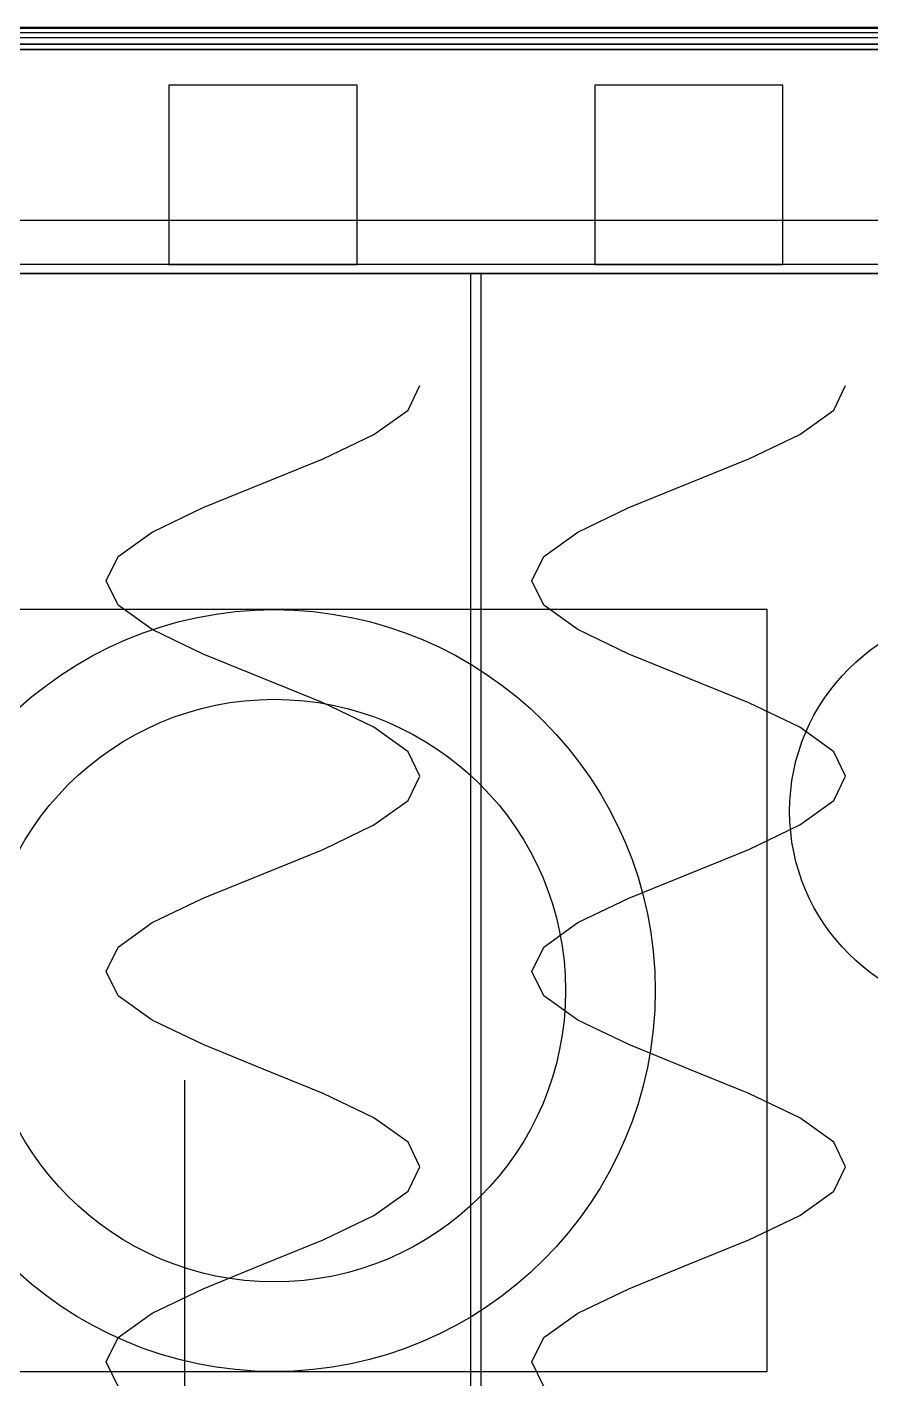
# Model space of a CAD drawing. Header units: metres. Extents: x -4 to 954, y -25 to 874.
# Drawn here: x 184.8 to 373.1, y 553.3 to 855 of the extents above; entities that cross this region are included whole.
import ezdxf

# ---------------------------------------------------------------- set-up
doc = ezdxf.new("R2010")
doc.units = ezdxf.units.M
for name, color, linetype in [('01_CHASIS_PTR_SOLDADO', 4, 'Continuous'), ('02_COMPUERTA_MANTENIMIENTO_TRASERA', 1, 'Continuous'), ('02_FORRO_EXTERIOR_LAMINA', 8, 'Continuous'), ('05_COMPRESOR_HERMETICO_BOWA', 3, 'Continuous'), ('07_CHAROLAS_Y_CANALES', 5, 'Continuous'), ('08_RESORTES_HELICOIDALES', 1, 'Continuous'), ('10_SEPARADOR_ACEITE_BOWA', 2, 'Continuous'), ('13_COLUMNA_CLIMATIZACION_VERTICAL', 6, 'Continuous')]:
    doc.layers.add(name, color=color, linetype=linetype)

msp = doc.modelspace()

# ---------------------------------------------------------------- linework, layer by layer
at = {"layer": '01_CHASIS_PTR_SOLDADO'}
for p, q in [((911.9, 850), (38.1, 850)), ((911.9, 850), (38.1, 850, 38.1)), ((911.9, 850, 434.6), (38.1, 850, 434.6)), ((911.9, 850, 434.6), (38.1, 850, 460)), ((911.9, 850, 1791.9), (38.1, 850, 1791.9)), ((911.9, 850, 1791.9), (38.1, 850, 1830)), ((38.1, 811.9), (911.9, 811.9)), ((38.1, 811.9, 38.1), (911.9, 811.9, 38.1)), ((38.1, 811.9, 434.6), (911.9, 811.9, 434.6)), ((38.1, 811.9, 460), (911.9, 811.9, 460)), ((38.1, 811.9, 1791.9), (911.9, 811.9, 1791.9)), ((38.1, 811.9, 1830), (911.9, 811.9, 1830))]:
    msp.add_line(p, q, dxfattribs=at)
at = {"layer": '02_COMPUERTA_MANTENIMIENTO_TRASERA'}
for p, q in [((865, 853.7, 55), (85, 853.7, 55)), ((865, 853.7, 55), (85, 853.7, 405)), ((830, 854.7, 75), (120, 854.7, 75)), ((830, 854.7, 75), (120, 854.7, 385)), ((135, 855, 85), (815, 855, 85)), ((135, 855, 91), (815, 855, 91)), ((135, 855, 103.5), (815, 855, 103.5)), ((135, 855, 109.5), (815, 855, 109.5)), ((135, 855, 122), (815, 855, 122)), ((135, 855, 128), (815, 855, 128)), ((135, 855, 140.5), (815, 855, 140.5)), ((135, 855, 146.5), (815, 855, 146.5)), ((135, 855, 159), (815, 855, 159)), ((135, 855, 165), (815, 855, 165)), ((135, 855, 177.5), (815, 855, 177.5)), ((135, 855, 183.5), (815, 855, 183.5)), ((135, 855, 196), (815, 855, 196)), ((135, 855, 202), (815, 855, 202)), ((135, 855, 214.5), (815, 855, 214.5)), ((135, 855, 220.5), (815, 855, 220.5)), ((135, 855, 233), (815, 855, 233)), ((135, 855, 239), (815, 855, 239)), ((135, 855, 251.5), (815, 855, 251.5)), ((135, 855, 257.5), (815, 855, 257.5)), ((135, 855, 270), (815, 855, 270)), ((135, 855, 276), (815, 855, 276)), ((135, 855, 288.5), (815, 855, 288.5)), ((135, 855, 294.5), (815, 855, 294.5)), ((135, 855, 307), (815, 855, 307)), ((135, 855, 313), (815, 855, 313)), ((135, 855, 325.5), (815, 855, 325.5)), ((135, 855, 331.5), (815, 855, 331.5)), ((135, 855, 344), (815, 855, 344)), ((135, 855, 350), (815, 855, 350)), ((135, 855, 362.5), (815, 855, 362.5)), ((135, 855, 368.5), (815, 855, 368.5)), ((951.2, 851.2), (-1.2, 851.2)), ((951.2, 851.2), (-1.2, 851.2, 50)), ((951.2, 851.2, 410), (-1.2, 851.2, 410)), ((951.2, 851.2, 410), (-1.2, 851.2, 460)), ((85, 851.2, 55), (865, 851.2, 55)), ((85, 851.2, 405), (865, 851.2, 405)), ((120, 852.7, 75), (830, 852.7, 75)), ((120, 852.7, 385), (830, 852.7, 385)), ((-1.2, 850), (951.2, 850)), ((-1.2, 850, 50), (951.2, 850, 50)), ((-1.2, 850, 410), (951.2, 850, 410)), ((-1.2, 850, 460), (951.2, 850, 460))]:
    msp.add_line(p, q, dxfattribs=at)
at = {"layer": '02_FORRO_EXTERIOR_LAMINA'}
for p, q in [((951.2, 851.2, 460), (-1.2, 851.2, 460)), ((951.2, 851.2, 460), (-1.2, 851.2, 1830)), ((-1.2, 850, 460), (951.2, 850, 460)), ((-1.2, 850, 1830), (951.2, 850, 1830))]:
    msp.add_line(p, q, dxfattribs=at)
at = {"layer": '05_COMPRESOR_HERMETICO_BOWA'}
for p, q in [((350, 725, 38.1), (130, 725, 38.1)), ((350, 725, 38.1), (130, 725, 42.1)), ((240, 725, 54.1), (240, 725, 274.1)), ((350, 555, 38.1), (350, 725, 38.1)), ((350, 555, 42.1), (350, 725, 38.1)), ((350, 725, 38.1), (350, 725, 38.1)), ((240, 705, 274.1), (240, 705, 314.1)), ((305, 640, 274.1), (305, 640, 314.1)), ((325, 640, 54.1), (325, 640, 274.1)), ((240, 575, 274.1), (240, 575, 314.1)), ((130, 555, 38.1), (350, 555, 38.1)), ((130, 555, 42.1), (350, 555, 42.1)), ((240, 555, 54.1), (240, 555, 274.1)), ((350, 555, 38.1), (350, 555, 42.1))]:
    msp.add_line(p, q, dxfattribs=at)
for centre, radius in [((240, 640, 54.1), 85), ((240, 640, 274.1), 85), ((240, 640, 274.1), 65), ((240, 640, 314.1), 65)]:
    msp.add_circle(centre, radius, dxfattribs=at)
at = {"layer": '07_CHAROLAS_Y_CANALES'}
for p, q in [((258.5, 842, 574), (216.5, 842, 574)), ((216.5, 842, 574), (216.5, 802, 574)), ((258.5, 842, 574), (216.5, 842, 616)), ((216.5, 842, 616), (216.5, 802, 616)), ((216.5, 842, 574), (216.5, 842, 616)), ((258.5, 842, 774), (216.5, 842, 774)), ((216.5, 842, 774), (216.5, 802, 774)), ((258.5, 842, 774), (216.5, 842, 816)), ((216.5, 842, 816), (216.5, 802, 816)), ((216.5, 842, 774), (216.5, 842, 816)), ((258.5, 842, 974), (216.5, 842, 974)), ((216.5, 842, 974), (216.5, 802, 974)), ((258.5, 842, 974), (216.5, 842, 1016)), ((216.5, 842, 1016), (216.5, 802, 1016)), ((216.5, 842, 974), (216.5, 842, 1016)), ((258.5, 842, 1174), (216.5, 842, 1174)), ((216.5, 842, 1174), (216.5, 802, 1174)), ((258.5, 842, 1174), (216.5, 842, 1216)), ((216.5, 842, 1216), (216.5, 802, 1216)), ((216.5, 842, 1174), (216.5, 842, 1216)), ((258.5, 842, 1374), (216.5, 842, 1374)), ((216.5, 842, 1374), (216.5, 802, 1374)), ((258.5, 842, 1374), (216.5, 842, 1416)), ((216.5, 842, 1416), (216.5, 802, 1416)), ((216.5, 842, 1374), (216.5, 842, 1416)), ((258.5, 842, 1574), (216.5, 842, 1574)), ((216.5, 842, 1574), (216.5, 802, 1574)), ((258.5, 842, 1574), (216.5, 842, 1616)), ((216.5, 842, 1616), (216.5, 802, 1616)), ((216.5, 842, 1574), (216.5, 842, 1616)), ((258.5, 802, 574), (258.5, 842, 574)), ((258.5, 802, 616), (258.5, 842, 574)), ((258.5, 842, 574), (258.5, 842, 574)), ((258.5, 802, 774), (258.5, 842, 774)), ((258.5, 802, 816), (258.5, 842, 774)), ((258.5, 842, 774), (258.5, 842, 774)), ((258.5, 802, 974), (258.5, 842, 974)), ((258.5, 802, 1016), (258.5, 842, 974)), ((258.5, 842, 974), (258.5, 842, 974)), ((258.5, 802, 1174), (258.5, 842, 1174)), ((258.5, 802, 1216), (258.5, 842, 1174)), ((258.5, 842, 1174), (258.5, 842, 1174)), ((258.5, 802, 1374), (258.5, 842, 1374)), ((258.5, 802, 1416), (258.5, 842, 1374)), ((258.5, 842, 1374), (258.5, 842, 1374)), ((258.5, 802, 1574), (258.5, 842, 1574)), ((258.5, 802, 1616), (258.5, 842, 1574)), ((258.5, 842, 1574), (258.5, 842, 1574)), ((353.5, 842, 574), (311.5, 842, 574)), ((311.5, 842, 574), (311.5, 802, 574)), ((353.5, 842, 574), (311.5, 842, 616)), ((311.5, 842, 616), (311.5, 802, 616)), ((311.5, 842, 574), (311.5, 842, 616)), ((353.5, 842, 774), (311.5, 842, 774)), ((311.5, 842, 774), (311.5, 802, 774)), ((353.5, 842, 774), (311.5, 842, 816)), ((311.5, 842, 816), (311.5, 802, 816)), ((311.5, 842, 774), (311.5, 842, 816)), ((353.5, 842, 974), (311.5, 842, 974)), ((311.5, 842, 974), (311.5, 802, 974)), ((353.5, 842, 974), (311.5, 842, 1016)), ((311.5, 842, 1016), (311.5, 802, 1016)), ((311.5, 842, 974), (311.5, 842, 1016)), ((353.5, 842, 1174), (311.5, 842, 1174)), ((311.5, 842, 1174), (311.5, 802, 1174)), ((353.5, 842, 1174), (311.5, 842, 1216)), ((311.5, 842, 1216), (311.5, 802, 1216)), ((311.5, 842, 1174), (311.5, 842, 1216)), ((353.5, 842, 1374), (311.5, 842, 1374)), ((311.5, 842, 1374), (311.5, 802, 1374)), ((353.5, 842, 1374), (311.5, 842, 1416)), ((311.5, 842, 1416), (311.5, 802, 1416)), ((311.5, 842, 1374), (311.5, 842, 1416)), ((353.5, 842, 1574), (311.5, 842, 1574)), ((311.5, 842, 1574), (311.5, 802, 1574)), ((353.5, 842, 1574), (311.5, 842, 1616)), ((311.5, 842, 1616), (311.5, 802, 1616)), ((311.5, 842, 1574), (311.5, 842, 1616)), ((353.5, 802, 574), (353.5, 842, 574)), ((353.5, 802, 616), (353.5, 842, 574)), ((353.5, 842, 574), (353.5, 842, 574)), ((353.5, 802, 774), (353.5, 842, 774)), ((353.5, 802, 816), (353.5, 842, 774)), ((353.5, 842, 774), (353.5, 842, 774)), ((353.5, 802, 974), (353.5, 842, 974)), ((353.5, 802, 1016), (353.5, 842, 974)), ((353.5, 842, 974), (353.5, 842, 974)), ((353.5, 802, 1174), (353.5, 842, 1174)), ((353.5, 802, 1216), (353.5, 842, 1174)), ((353.5, 842, 1174), (353.5, 842, 1174)), ((353.5, 802, 1374), (353.5, 842, 1374)), ((353.5, 802, 1416), (353.5, 842, 1374)), ((353.5, 842, 1374), (353.5, 842, 1374)), ((353.5, 802, 1574), (353.5, 842, 1574)), ((353.5, 802, 1616), (353.5, 842, 1574)), ((353.5, 842, 1574), (353.5, 842, 1574)), ((855, 802, 550), (95, 802, 550)), ((855, 802, 550), (95, 802, 635)), ((855, 802, 750), (95, 802, 750)), ((855, 802, 750), (95, 802, 835)), ((855, 802, 950), (95, 802, 950)), ((855, 802, 950), (95, 802, 1035)), ((855, 802, 1150), (95, 802, 1150)), ((855, 802, 1150), (95, 802, 1235)), ((855, 802, 1350), (95, 802, 1350)), ((855, 802, 1350), (95, 802, 1435)), ((855, 802, 1550), (95, 802, 1550)), ((855, 802, 1550), (95, 802, 1635)), ((855, 800, 550), (95, 800, 550)), ((855, 800, 550), (95, 800, 552)), ((95, 800, 550), (855, 800, 550)), ((95, 800, 635), (855, 800, 635)), ((855, 800, 750), (95, 800, 750)), ((855, 800, 750), (95, 800, 752)), ((95, 800, 750), (855, 800, 750)), ((95, 800, 835), (855, 800, 835)), ((855, 800, 950), (95, 800, 950)), ((855, 800, 950), (95, 800, 952)), ((95, 800, 950), (855, 800, 950)), ((95, 800, 1035), (855, 800, 1035)), ((855, 800, 1150), (95, 800, 1150)), ((855, 800, 1150), (95, 800, 1152)), ((95, 800, 1150), (855, 800, 1150)), ((95, 800, 1235), (855, 800, 1235)), ((855, 800, 1350), (95, 800, 1350)), ((855, 800, 1350), (95, 800, 1352)), ((95, 800, 1350), (855, 800, 1350)), ((95, 800, 1435), (855, 800, 1435)), ((855, 800, 1550), (95, 800, 1550)), ((855, 800, 1550), (95, 800, 1552)), ((95, 800, 1550), (855, 800, 1550)), ((95, 800, 1635), (855, 800, 1635)), ((216.5, 802, 574), (258.5, 802, 574)), ((216.5, 802, 616), (258.5, 802, 616)), ((216.5, 802, 574), (216.5, 802, 616)), ((216.5, 802, 774), (258.5, 802, 774)), ((216.5, 802, 816), (258.5, 802, 816)), ((216.5, 802, 774), (216.5, 802, 816)), ((216.5, 802, 974), (258.5, 802, 974)), ((216.5, 802, 1016), (258.5, 802, 1016)), ((216.5, 802, 974), (216.5, 802, 1016)), ((216.5, 802, 1174), (258.5, 802, 1174)), ((216.5, 802, 1216), (258.5, 802, 1216)), ((216.5, 802, 1174), (216.5, 802, 1216)), ((216.5, 802, 1374), (258.5, 802, 1374)), ((216.5, 802, 1416), (258.5, 802, 1416)), ((216.5, 802, 1374), (216.5, 802, 1416)), ((216.5, 802, 1574), (258.5, 802, 1574)), ((216.5, 802, 1616), (258.5, 802, 1616)), ((216.5, 802, 1574), (216.5, 802, 1616)), ((258.5, 802, 574), (258.5, 802, 616)), ((258.5, 802, 774), (258.5, 802, 816)), ((258.5, 802, 974), (258.5, 802, 1016)), ((258.5, 802, 1174), (258.5, 802, 1216)), ((258.5, 802, 1374), (258.5, 802, 1416)), ((258.5, 802, 1574), (258.5, 802, 1616)), ((286.2, 800, 552), (283.8, 800, 552)), ((283.8, 800, 552), (283.8, 150, 552)), ((286.2, 800, 552), (283.8, 800, 612)), ((283.8, 800, 612), (283.8, 150, 612)), ((283.8, 800, 552), (283.8, 800, 612)), ((286.2, 800, 752), (283.8, 800, 752)), ((283.8, 800, 752), (283.8, 150, 752)), ((286.2, 800, 752), (283.8, 800, 812)), ((283.8, 800, 812), (283.8, 150, 812)), ((283.8, 800, 752), (283.8, 800, 812)), ((286.2, 800, 952), (283.8, 800, 952)), ((283.8, 800, 952), (283.8, 150, 952)), ((286.2, 800, 952), (283.8, 800, 1012)), ((283.8, 800, 1012), (283.8, 150, 1012)), ((283.8, 800, 952), (283.8, 800, 1012)), ((286.2, 800, 1152), (283.8, 800, 1152)), ((283.8, 800, 1152), (283.8, 150, 1152)), ((286.2, 800, 1152), (283.8, 800, 1212)), ((283.8, 800, 1212), (283.8, 150, 1212)), ((283.8, 800, 1152), (283.8, 800, 1212)), ((286.2, 800, 1352), (283.8, 800, 1352)), ((283.8, 800, 1352), (283.8, 150, 1352)), ((286.2, 800, 1352), (283.8, 800, 1412)), ((283.8, 800, 1412), (283.8, 150, 1412)), ((283.8, 800, 1352), (283.8, 800, 1412)), ((286.2, 800, 1552), (283.8, 800, 1552)), ((283.8, 800, 1552), (283.8, 150, 1552)), ((286.2, 800, 1552), (283.8, 800, 1612)), ((283.8, 800, 1612), (283.8, 150, 1612)), ((283.8, 800, 1552), (283.8, 800, 1612)), ((286.2, 150, 552), (286.2, 800, 552)), ((286.2, 150, 612), (286.2, 800, 552)), ((286.2, 800, 552), (286.2, 800, 552)), ((286.2, 150, 752), (286.2, 800, 752)), ((286.2, 150, 812), (286.2, 800, 752)), ((286.2, 800, 752), (286.2, 800, 752)), ((286.2, 150, 952), (286.2, 800, 952)), ((286.2, 150, 1012), (286.2, 800, 952)), ((286.2, 800, 952), (286.2, 800, 952)), ((286.2, 150, 1152), (286.2, 800, 1152)), ((286.2, 150, 1212), (286.2, 800, 1152)), ((286.2, 800, 1152), (286.2, 800, 1152)), ((286.2, 150, 1352), (286.2, 800, 1352)), ((286.2, 150, 1412), (286.2, 800, 1352)), ((286.2, 800, 1352), (286.2, 800, 1352)), ((286.2, 150, 1552), (286.2, 800, 1552)), ((286.2, 150, 1612), (286.2, 800, 1552)), ((286.2, 800, 1552), (286.2, 800, 1552)), ((311.5, 802, 574), (353.5, 802, 574)), ((311.5, 802, 616), (353.5, 802, 616)), ((311.5, 802, 574), (311.5, 802, 616)), ((311.5, 802, 774), (353.5, 802, 774)), ((311.5, 802, 816), (353.5, 802, 816)), ((311.5, 802, 774), (311.5, 802, 816)), ((311.5, 802, 974), (353.5, 802, 974)), ((311.5, 802, 1016), (353.5, 802, 1016)), ((311.5, 802, 974), (311.5, 802, 1016)), ((311.5, 802, 1174), (353.5, 802, 1174)), ((311.5, 802, 1216), (353.5, 802, 1216)), ((311.5, 802, 1174), (311.5, 802, 1216)), ((311.5, 802, 1374), (353.5, 802, 1374)), ((311.5, 802, 1416), (353.5, 802, 1416)), ((311.5, 802, 1374), (311.5, 802, 1416)), ((311.5, 802, 1574), (353.5, 802, 1574)), ((311.5, 802, 1616), (353.5, 802, 1616)), ((311.5, 802, 1574), (311.5, 802, 1616)), ((353.5, 802, 574), (353.5, 802, 616)), ((353.5, 802, 774), (353.5, 802, 816)), ((353.5, 802, 974), (353.5, 802, 1016)), ((353.5, 802, 1174), (353.5, 802, 1216)), ((353.5, 802, 1374), (353.5, 802, 1416)), ((353.5, 802, 1574), (353.5, 802, 1616))]:
    msp.add_line(p, q, dxfattribs=at)
at = {"layer": '08_RESORTES_HELICOIDALES'}
for p, q in [((269.84, 769.55, 581.61), (272.5, 775, 595)), ((269.84, 769.55, 781.61), (272.5, 775, 795)), ((269.84, 769.55, 981.61), (272.5, 775, 995)), ((269.84, 769.55, 1181.61), (272.5, 775, 1195)), ((269.84, 769.55, 1381.61), (272.5, 775, 1395)), ((269.84, 769.55, 1581.61), (272.5, 775, 1595)), ((364.84, 769.55, 581.61), (367.5, 775, 595)), ((364.84, 769.55, 781.61), (367.5, 775, 795)), ((364.84, 769.55, 981.61), (367.5, 775, 995)), ((364.84, 769.55, 1181.61), (367.5, 775, 1195)), ((364.84, 769.55, 1381.61), (367.5, 775, 1395)), ((364.84, 769.55, 1581.61), (367.5, 775, 1595)), ((262.25, 764.11, 570.25), (269.84, 769.55, 581.61)), ((262.25, 764.11, 770.25), (269.84, 769.55, 781.61)), ((262.25, 764.11, 970.25), (269.84, 769.55, 981.61)), ((262.25, 764.11, 1170.25), (269.84, 769.55, 1181.61)), ((262.25, 764.11, 1370.25), (269.84, 769.55, 1381.61)), ((262.25, 764.11, 1570.25), (269.84, 769.55, 1581.61)), ((357.25, 764.11, 570.25), (364.84, 769.55, 581.61)), ((357.25, 764.11, 770.25), (364.84, 769.55, 781.61)), ((357.25, 764.11, 970.25), (364.84, 769.55, 981.61)), ((357.25, 764.11, 1170.25), (364.84, 769.55, 1181.61)), ((357.25, 764.11, 1370.25), (364.84, 769.55, 1381.61)), ((357.25, 764.11, 1570.25), (364.84, 769.55, 1581.61)), ((250.89, 758.66, 562.66), (262.25, 764.11, 570.25)), ((250.89, 758.66, 762.66), (262.25, 764.11, 770.25)), ((250.89, 758.66, 962.66), (262.25, 764.11, 970.25)), ((250.89, 758.66, 1162.66), (262.25, 764.11, 1170.25)), ((250.89, 758.66, 1362.66), (262.25, 764.11, 1370.25)), ((250.89, 758.66, 1562.66), (262.25, 764.11, 1570.25)), ((345.89, 758.66, 562.66), (357.25, 764.11, 570.25)), ((345.89, 758.66, 762.66), (357.25, 764.11, 770.25)), ((345.89, 758.66, 962.66), (357.25, 764.11, 970.25)), ((345.89, 758.66, 1162.66), (357.25, 764.11, 1170.25)), ((345.89, 758.66, 1362.66), (357.25, 764.11, 1370.25)), ((345.89, 758.66, 1562.66), (357.25, 764.11, 1570.25)), ((237.5, 753.21, 560), (250.89, 758.66, 562.66)), ((237.5, 753.21, 760), (250.89, 758.66, 762.66)), ((237.5, 753.21, 960), (250.89, 758.66, 962.66)), ((237.5, 753.21, 1160), (250.89, 758.66, 1162.66)), ((237.5, 753.21, 1360), (250.89, 758.66, 1362.66)), ((237.5, 753.21, 1560), (250.89, 758.66, 1562.66)), ((332.5, 753.21, 560), (345.89, 758.66, 562.66)), ((332.5, 753.21, 760), (345.89, 758.66, 762.66)), ((332.5, 753.21, 960), (345.89, 758.66, 962.66)), ((332.5, 753.21, 1160), (345.89, 758.66, 1162.66)), ((332.5, 753.21, 1360), (345.89, 758.66, 1362.66)), ((332.5, 753.21, 1560), (345.89, 758.66, 1562.66)), ((224.11, 747.77, 562.66), (237.5, 753.21, 560)), ((224.11, 747.77, 762.66), (237.5, 753.21, 760)), ((224.11, 747.77, 962.66), (237.5, 753.21, 960)), ((224.11, 747.77, 1162.66), (237.5, 753.21, 1160)), ((224.11, 747.77, 1362.66), (237.5, 753.21, 1360)), ((224.11, 747.77, 1562.66), (237.5, 753.21, 1560)), ((319.11, 747.77, 562.66), (332.5, 753.21, 560)), ((319.11, 747.77, 762.66), (332.5, 753.21, 760)), ((319.11, 747.77, 962.66), (332.5, 753.21, 960)), ((319.11, 747.77, 1162.66), (332.5, 753.21, 1160)), ((319.11, 747.77, 1362.66), (332.5, 753.21, 1360)), ((319.11, 747.77, 1562.66), (332.5, 753.21, 1560)), ((212.75, 742.32, 570.25), (224.11, 747.77, 562.66)), ((212.75, 742.32, 770.25), (224.11, 747.77, 762.66)), ((212.75, 742.32, 970.25), (224.11, 747.77, 962.66)), ((212.75, 742.32, 1170.25), (224.11, 747.77, 1162.66)), ((212.75, 742.32, 1370.25), (224.11, 747.77, 1362.66)), ((212.75, 742.32, 1570.25), (224.11, 747.77, 1562.66)), ((307.75, 742.32, 570.25), (319.11, 747.77, 562.66)), ((307.75, 742.32, 770.25), (319.11, 747.77, 762.66)), ((307.75, 742.32, 970.25), (319.11, 747.77, 962.66)), ((307.75, 742.32, 1170.25), (319.11, 747.77, 1162.66)), ((307.75, 742.32, 1370.25), (319.11, 747.77, 1362.66)), ((307.75, 742.32, 1570.25), (319.11, 747.77, 1562.66)), ((205.16, 736.88, 581.61), (212.75, 742.32, 570.25)), ((205.16, 736.88, 781.61), (212.75, 742.32, 770.25)), ((205.16, 736.88, 981.61), (212.75, 742.32, 970.25)), ((205.16, 736.88, 1181.61), (212.75, 742.32, 1170.25)), ((205.16, 736.88, 1381.61), (212.75, 742.32, 1370.25)), ((205.16, 736.88, 1581.61), (212.75, 742.32, 1570.25)), ((300.16, 736.88, 581.61), (307.75, 742.32, 570.25)), ((300.16, 736.88, 781.61), (307.75, 742.32, 770.25)), ((300.16, 736.88, 981.61), (307.75, 742.32, 970.25)), ((300.16, 736.88, 1181.61), (307.75, 742.32, 1170.25)), ((300.16, 736.88, 1381.61), (307.75, 742.32, 1370.25)), ((300.16, 736.88, 1581.61), (307.75, 742.32, 1570.25)), ((202.5, 731.43, 595), (205.16, 736.88, 581.61)), ((202.5, 731.43, 795), (205.16, 736.88, 781.61)), ((202.5, 731.43, 995), (205.16, 736.88, 981.61)), ((202.5, 731.43, 1195), (205.16, 736.88, 1181.61)), ((202.5, 731.43, 1395), (205.16, 736.88, 1381.61)), ((202.5, 731.43, 1595), (205.16, 736.88, 1581.61)), ((297.5, 731.43, 595), (300.16, 736.88, 581.61)), ((297.5, 731.43, 795), (300.16, 736.88, 781.61)), ((297.5, 731.43, 995), (300.16, 736.88, 981.61)), ((297.5, 731.43, 1195), (300.16, 736.88, 1181.61)), ((297.5, 731.43, 1395), (300.16, 736.88, 1381.61)), ((297.5, 731.43, 1595), (300.16, 736.88, 1581.61)), ((205.16, 725.98, 608.39), (202.5, 731.43, 595)), ((205.16, 725.98, 808.39), (202.5, 731.43, 795)), ((205.16, 725.98, 1008.39), (202.5, 731.43, 995)), ((205.16, 725.98, 1208.39), (202.5, 731.43, 1195)), ((205.16, 725.98, 1408.39), (202.5, 731.43, 1395)), ((205.16, 725.98, 1608.39), (202.5, 731.43, 1595)), ((300.16, 725.98, 608.39), (297.5, 731.43, 595)), ((300.16, 725.98, 808.39), (297.5, 731.43, 795)), ((300.16, 725.98, 1008.39), (297.5, 731.43, 995)), ((300.16, 725.98, 1208.39), (297.5, 731.43, 1195)), ((300.16, 725.98, 1408.39), (297.5, 731.43, 1395)), ((300.16, 725.98, 1608.39), (297.5, 731.43, 1595)), ((212.75, 720.54, 619.75), (205.16, 725.98, 608.39)), ((212.75, 720.54, 819.75), (205.16, 725.98, 808.39)), ((212.75, 720.54, 1019.75), (205.16, 725.98, 1008.39)), ((212.75, 720.54, 1219.75), (205.16, 725.98, 1208.39)), ((212.75, 720.54, 1419.75), (205.16, 725.98, 1408.39)), ((212.75, 720.54, 1619.75), (205.16, 725.98, 1608.39)), ((307.75, 720.54, 619.75), (300.16, 725.98, 608.39)), ((307.75, 720.54, 819.75), (300.16, 725.98, 808.39)), ((307.75, 720.54, 1019.75), (300.16, 725.98, 1008.39)), ((307.75, 720.54, 1219.75), (300.16, 725.98, 1208.39)), ((307.75, 720.54, 1419.75), (300.16, 725.98, 1408.39)), ((307.75, 720.54, 1619.75), (300.16, 725.98, 1608.39)), ((224.11, 715.09, 627.34), (212.75, 720.54, 619.75)), ((224.11, 715.09, 827.34), (212.75, 720.54, 819.75)), ((224.11, 715.09, 1027.34), (212.75, 720.54, 1019.75)), ((224.11, 715.09, 1227.34), (212.75, 720.54, 1219.75)), ((224.11, 715.09, 1427.34), (212.75, 720.54, 1419.75)), ((224.11, 715.09, 1627.34), (212.75, 720.54, 1619.75)), ((319.11, 715.09, 627.34), (307.75, 720.54, 619.75)), ((319.11, 715.09, 827.34), (307.75, 720.54, 819.75)), ((319.11, 715.09, 1027.34), (307.75, 720.54, 1019.75)), ((319.11, 715.09, 1227.34), (307.75, 720.54, 1219.75)), ((319.11, 715.09, 1427.34), (307.75, 720.54, 1419.75)), ((319.11, 715.09, 1627.34), (307.75, 720.54, 1619.75)), ((237.5, 709.64, 630), (224.11, 715.09, 627.34)), ((237.5, 709.64, 830), (224.11, 715.09, 827.34)), ((237.5, 709.64, 1030), (224.11, 715.09, 1027.34)), ((237.5, 709.64, 1230), (224.11, 715.09, 1227.34)), ((237.5, 709.64, 1430), (224.11, 715.09, 1427.34)), ((237.5, 709.64, 1630), (224.11, 715.09, 1627.34)), ((332.5, 709.64, 630), (319.11, 715.09, 627.34)), ((332.5, 709.64, 830), (319.11, 715.09, 827.34)), ((332.5, 709.64, 1030), (319.11, 715.09, 1027.34)), ((332.5, 709.64, 1230), (319.11, 715.09, 1227.34)), ((332.5, 709.64, 1430), (319.11, 715.09, 1427.34)), ((332.5, 709.64, 1630), (319.11, 715.09, 1627.34)), ((250.89, 704.2, 627.34), (237.5, 709.64, 630)), ((250.89, 704.2, 827.34), (237.5, 709.64, 830)), ((250.89, 704.2, 1027.34), (237.5, 709.64, 1030)), ((250.89, 704.2, 1227.34), (237.5, 709.64, 1230)), ((250.89, 704.2, 1427.34), (237.5, 709.64, 1430)), ((250.89, 704.2, 1627.34), (237.5, 709.64, 1630)), ((345.89, 704.2, 627.34), (332.5, 709.64, 630)), ((345.89, 704.2, 827.34), (332.5, 709.64, 830)), ((345.89, 704.2, 1027.34), (332.5, 709.64, 1030)), ((345.89, 704.2, 1227.34), (332.5, 709.64, 1230)), ((345.89, 704.2, 1427.34), (332.5, 709.64, 1430)), ((345.89, 704.2, 1627.34), (332.5, 709.64, 1630)), ((262.25, 698.75, 619.75), (250.89, 704.2, 627.34)), ((262.25, 698.75, 819.75), (250.89, 704.2, 827.34)), ((262.25, 698.75, 1019.75), (250.89, 704.2, 1027.34)), ((262.25, 698.75, 1219.75), (250.89, 704.2, 1227.34)), ((262.25, 698.75, 1419.75), (250.89, 704.2, 1427.34)), ((262.25, 698.75, 1619.75), (250.89, 704.2, 1627.34)), ((357.25, 698.75, 619.75), (345.89, 704.2, 627.34)), ((357.25, 698.75, 819.75), (345.89, 704.2, 827.34)), ((357.25, 698.75, 1019.75), (345.89, 704.2, 1027.34)), ((357.25, 698.75, 1219.75), (345.89, 704.2, 1227.34)), ((357.25, 698.75, 1419.75), (345.89, 704.2, 1427.34)), ((357.25, 698.75, 1619.75), (345.89, 704.2, 1627.34)), ((269.84, 693.3, 608.39), (262.25, 698.75, 619.75)), ((269.84, 693.3, 808.39), (262.25, 698.75, 819.75)), ((269.84, 693.3, 1008.39), (262.25, 698.75, 1019.75)), ((269.84, 693.3, 1208.39), (262.25, 698.75, 1219.75)), ((269.84, 693.3, 1408.39), (262.25, 698.75, 1419.75)), ((269.84, 693.3, 1608.39), (262.25, 698.75, 1619.75)), ((364.84, 693.3, 608.39), (357.25, 698.75, 619.75)), ((364.84, 693.3, 808.39), (357.25, 698.75, 819.75)), ((364.84, 693.3, 1008.39), (357.25, 698.75, 1019.75)), ((364.84, 693.3, 1208.39), (357.25, 698.75, 1219.75)), ((364.84, 693.3, 1408.39), (357.25, 698.75, 1419.75)), ((364.84, 693.3, 1608.39), (357.25, 698.75, 1619.75)), ((272.5, 687.86, 595), (269.84, 693.3, 608.39)), ((272.5, 687.86, 795), (269.84, 693.3, 808.39)), ((272.5, 687.86, 995), (269.84, 693.3, 1008.39)), ((272.5, 687.86, 1195), (269.84, 693.3, 1208.39)), ((272.5, 687.86, 1395), (269.84, 693.3, 1408.39)), ((272.5, 687.86, 1595), (269.84, 693.3, 1608.39)), ((367.5, 687.86, 595), (364.84, 693.3, 608.39)), ((367.5, 687.86, 795), (364.84, 693.3, 808.39)), ((367.5, 687.86, 995), (364.84, 693.3, 1008.39)), ((367.5, 687.86, 1195), (364.84, 693.3, 1208.39)), ((367.5, 687.86, 1395), (364.84, 693.3, 1408.39)), ((367.5, 687.86, 1595), (364.84, 693.3, 1608.39)), ((269.84, 682.41, 581.61), (272.5, 687.86, 595)), ((269.84, 682.41, 781.61), (272.5, 687.86, 795)), ((269.84, 682.41, 981.61), (272.5, 687.86, 995)), ((269.84, 682.41, 1181.61), (272.5, 687.86, 1195)), ((269.84, 682.41, 1381.61), (272.5, 687.86, 1395)), ((269.84, 682.41, 1581.61), (272.5, 687.86, 1595)), ((364.84, 682.41, 581.61), (367.5, 687.86, 595)), ((364.84, 682.41, 781.61), (367.5, 687.86, 795)), ((364.84, 682.41, 981.61), (367.5, 687.86, 995)), ((364.84, 682.41, 1181.61), (367.5, 687.86, 1195)), ((364.84, 682.41, 1381.61), (367.5, 687.86, 1395)), ((364.84, 682.41, 1581.61), (367.5, 687.86, 1595)), ((262.25, 676.96, 570.25), (269.84, 682.41, 581.61)), ((262.25, 676.96, 770.25), (269.84, 682.41, 781.61)), ((262.25, 676.96, 970.25), (269.84, 682.41, 981.61)), ((262.25, 676.96, 1170.25), (269.84, 682.41, 1181.61)), ((262.25, 676.96, 1370.25), (269.84, 682.41, 1381.61)), ((262.25, 676.96, 1570.25), (269.84, 682.41, 1581.61)), ((357.25, 676.96, 570.25), (364.84, 682.41, 581.61)), ((357.25, 676.96, 770.25), (364.84, 682.41, 781.61)), ((357.25, 676.96, 970.25), (364.84, 682.41, 981.61)), ((357.25, 676.96, 1170.25), (364.84, 682.41, 1181.61)), ((357.25, 676.96, 1370.25), (364.84, 682.41, 1381.61)), ((357.25, 676.96, 1570.25), (364.84, 682.41, 1581.61)), ((250.89, 671.52, 562.66), (262.25, 676.96, 570.25)), ((250.89, 671.52, 762.66), (262.25, 676.96, 770.25)), ((250.89, 671.52, 962.66), (262.25, 676.96, 970.25)), ((250.89, 671.52, 1162.66), (262.25, 676.96, 1170.25)), ((250.89, 671.52, 1362.66), (262.25, 676.96, 1370.25)), ((250.89, 671.52, 1562.66), (262.25, 676.96, 1570.25)), ((345.89, 671.52, 562.66), (357.25, 676.96, 570.25)), ((345.89, 671.52, 762.66), (357.25, 676.96, 770.25)), ((345.89, 671.52, 962.66), (357.25, 676.96, 970.25)), ((345.89, 671.52, 1162.66), (357.25, 676.96, 1170.25)), ((345.89, 671.52, 1362.66), (357.25, 676.96, 1370.25)), ((345.89, 671.52, 1562.66), (357.25, 676.96, 1570.25)), ((237.5, 666.07, 560), (250.89, 671.52, 562.66)), ((237.5, 666.07, 760), (250.89, 671.52, 762.66)), ((237.5, 666.07, 960), (250.89, 671.52, 962.66)), ((237.5, 666.07, 1160), (250.89, 671.52, 1162.66)), ((237.5, 666.07, 1360), (250.89, 671.52, 1362.66)), ((237.5, 666.07, 1560), (250.89, 671.52, 1562.66)), ((332.5, 666.07, 560), (345.89, 671.52, 562.66)), ((332.5, 666.07, 760), (345.89, 671.52, 762.66)), ((332.5, 666.07, 960), (345.89, 671.52, 962.66)), ((332.5, 666.07, 1160), (345.89, 671.52, 1162.66)), ((332.5, 666.07, 1360), (345.89, 671.52, 1362.66)), ((332.5, 666.07, 1560), (345.89, 671.52, 1562.66)), ((224.11, 660.62, 562.66), (237.5, 666.07, 560)), ((224.11, 660.62, 762.66), (237.5, 666.07, 760)), ((224.11, 660.62, 962.66), (237.5, 666.07, 960)), ((224.11, 660.62, 1162.66), (237.5, 666.07, 1160)), ((224.11, 660.62, 1362.66), (237.5, 666.07, 1360)), ((224.11, 660.62, 1562.66), (237.5, 666.07, 1560)), ((319.11, 660.62, 562.66), (332.5, 666.07, 560)), ((319.11, 660.62, 762.66), (332.5, 666.07, 760)), ((319.11, 660.62, 962.66), (332.5, 666.07, 960)), ((319.11, 660.62, 1162.66), (332.5, 666.07, 1160)), ((319.11, 660.62, 1362.66), (332.5, 666.07, 1360)), ((319.11, 660.62, 1562.66), (332.5, 666.07, 1560)), ((212.75, 655.18, 570.25), (224.11, 660.62, 562.66)), ((212.75, 655.18, 770.25), (224.11, 660.62, 762.66)), ((212.75, 655.18, 970.25), (224.11, 660.62, 962.66)), ((212.75, 655.18, 1170.25), (224.11, 660.62, 1162.66)), ((212.75, 655.18, 1370.25), (224.11, 660.62, 1362.66)), ((212.75, 655.18, 1570.25), (224.11, 660.62, 1562.66)), ((307.75, 655.18, 570.25), (319.11, 660.62, 562.66)), ((307.75, 655.18, 770.25), (319.11, 660.62, 762.66)), ((307.75, 655.18, 970.25), (319.11, 660.62, 962.66)), ((307.75, 655.18, 1170.25), (319.11, 660.62, 1162.66)), ((307.75, 655.18, 1370.25), (319.11, 660.62, 1362.66)), ((307.75, 655.18, 1570.25), (319.11, 660.62, 1562.66)), ((205.16, 649.73, 581.61), (212.75, 655.18, 570.25)), ((205.16, 649.73, 781.61), (212.75, 655.18, 770.25)), ((205.16, 649.73, 981.61), (212.75, 655.18, 970.25)), ((205.16, 649.73, 1181.61), (212.75, 655.18, 1170.25)), ((205.16, 649.73, 1381.61), (212.75, 655.18, 1370.25)), ((205.16, 649.73, 1581.61), (212.75, 655.18, 1570.25)), ((300.16, 649.73, 581.61), (307.75, 655.18, 570.25)), ((300.16, 649.73, 781.61), (307.75, 655.18, 770.25)), ((300.16, 649.73, 981.61), (307.75, 655.18, 970.25)), ((300.16, 649.73, 1181.61), (307.75, 655.18, 1170.25)), ((300.16, 649.73, 1381.61), (307.75, 655.18, 1370.25)), ((300.16, 649.73, 1581.61), (307.75, 655.18, 1570.25)), ((202.5, 644.29, 595), (205.16, 649.73, 581.61)), ((202.5, 644.29, 795), (205.16, 649.73, 781.61)), ((202.5, 644.29, 995), (205.16, 649.73, 981.61)), ((202.5, 644.29, 1195), (205.16, 649.73, 1181.61)), ((202.5, 644.29, 1395), (205.16, 649.73, 1381.61)), ((202.5, 644.29, 1595), (205.16, 649.73, 1581.61)), ((297.5, 644.29, 595), (300.16, 649.73, 581.61)), ((297.5, 644.29, 795), (300.16, 649.73, 781.61)), ((297.5, 644.29, 995), (300.16, 649.73, 981.61)), ((297.5, 644.29, 1195), (300.16, 649.73, 1181.61)), ((297.5, 644.29, 1395), (300.16, 649.73, 1381.61)), ((297.5, 644.29, 1595), (300.16, 649.73, 1581.61)), ((205.16, 638.84, 608.39), (202.5, 644.29, 595)), ((205.16, 638.84, 808.39), (202.5, 644.29, 795)), ((205.16, 638.84, 1008.39), (202.5, 644.29, 995)), ((205.16, 638.84, 1208.39), (202.5, 644.29, 1195)), ((205.16, 638.84, 1408.39), (202.5, 644.29, 1395)), ((205.16, 638.84, 1608.39), (202.5, 644.29, 1595)), ((300.16, 638.84, 608.39), (297.5, 644.29, 595)), ((300.16, 638.84, 808.39), (297.5, 644.29, 795)), ((300.16, 638.84, 1008.39), (297.5, 644.29, 995)), ((300.16, 638.84, 1208.39), (297.5, 644.29, 1195)), ((300.16, 638.84, 1408.39), (297.5, 644.29, 1395)), ((300.16, 638.84, 1608.39), (297.5, 644.29, 1595)), ((212.75, 633.39, 619.75), (205.16, 638.84, 608.39)), ((212.75, 633.39, 819.75), (205.16, 638.84, 808.39)), ((212.75, 633.39, 1019.75), (205.16, 638.84, 1008.39)), ((212.75, 633.39, 1219.75), (205.16, 638.84, 1208.39)), ((212.75, 633.39, 1419.75), (205.16, 638.84, 1408.39)), ((212.75, 633.39, 1619.75), (205.16, 638.84, 1608.39)), ((307.75, 633.39, 619.75), (300.16, 638.84, 608.39)), ((307.75, 633.39, 819.75), (300.16, 638.84, 808.39)), ((307.75, 633.39, 1019.75), (300.16, 638.84, 1008.39)), ((307.75, 633.39, 1219.75), (300.16, 638.84, 1208.39)), ((307.75, 633.39, 1419.75), (300.16, 638.84, 1408.39)), ((307.75, 633.39, 1619.75), (300.16, 638.84, 1608.39)), ((224.11, 627.95, 627.34), (212.75, 633.39, 619.75)), ((224.11, 627.95, 827.34), (212.75, 633.39, 819.75)), ((224.11, 627.95, 1027.34), (212.75, 633.39, 1019.75)), ((224.11, 627.95, 1227.34), (212.75, 633.39, 1219.75)), ((224.11, 627.95, 1427.34), (212.75, 633.39, 1419.75)), ((224.11, 627.95, 1627.34), (212.75, 633.39, 1619.75)), ((319.11, 627.95, 627.34), (307.75, 633.39, 619.75)), ((319.11, 627.95, 827.34), (307.75, 633.39, 819.75)), ((319.11, 627.95, 1027.34), (307.75, 633.39, 1019.75)), ((319.11, 627.95, 1227.34), (307.75, 633.39, 1219.75)), ((319.11, 627.95, 1427.34), (307.75, 633.39, 1419.75)), ((319.11, 627.95, 1627.34), (307.75, 633.39, 1619.75)), ((237.5, 622.5, 630), (224.11, 627.95, 627.34)), ((237.5, 622.5, 830), (224.11, 627.95, 827.34)), ((237.5, 622.5, 1030), (224.11, 627.95, 1027.34)), ((237.5, 622.5, 1230), (224.11, 627.95, 1227.34)), ((237.5, 622.5, 1430), (224.11, 627.95, 1427.34)), ((237.5, 622.5, 1630), (224.11, 627.95, 1627.34)), ((332.5, 622.5, 630), (319.11, 627.95, 627.34)), ((332.5, 622.5, 830), (319.11, 627.95, 827.34)), ((332.5, 622.5, 1030), (319.11, 627.95, 1027.34)), ((332.5, 622.5, 1230), (319.11, 627.95, 1227.34)), ((332.5, 622.5, 1430), (319.11, 627.95, 1427.34)), ((332.5, 622.5, 1630), (319.11, 627.95, 1627.34)), ((250.89, 617.05, 627.34), (237.5, 622.5, 630)), ((250.89, 617.05, 827.34), (237.5, 622.5, 830)), ((250.89, 617.05, 1027.34), (237.5, 622.5, 1030)), ((250.89, 617.05, 1227.34), (237.5, 622.5, 1230)), ((250.89, 617.05, 1427.34), (237.5, 622.5, 1430)), ((250.89, 617.05, 1627.34), (237.5, 622.5, 1630)), ((345.89, 617.05, 627.34), (332.5, 622.5, 630)), ((345.89, 617.05, 827.34), (332.5, 622.5, 830)), ((345.89, 617.05, 1027.34), (332.5, 622.5, 1030)), ((345.89, 617.05, 1227.34), (332.5, 622.5, 1230)), ((345.89, 617.05, 1427.34), (332.5, 622.5, 1430)), ((345.89, 617.05, 1627.34), (332.5, 622.5, 1630)), ((262.25, 611.61, 619.75), (250.89, 617.05, 627.34)), ((262.25, 611.61, 819.75), (250.89, 617.05, 827.34)), ((262.25, 611.61, 1019.75), (250.89, 617.05, 1027.34)), ((262.25, 611.61, 1219.75), (250.89, 617.05, 1227.34)), ((262.25, 611.61, 1419.75), (250.89, 617.05, 1427.34)), ((262.25, 611.61, 1619.75), (250.89, 617.05, 1627.34)), ((357.25, 611.61, 619.75), (345.89, 617.05, 627.34)), ((357.25, 611.61, 819.75), (345.89, 617.05, 827.34)), ((357.25, 611.61, 1019.75), (345.89, 617.05, 1027.34)), ((357.25, 611.61, 1219.75), (345.89, 617.05, 1227.34)), ((357.25, 611.61, 1419.75), (345.89, 617.05, 1427.34)), ((357.25, 611.61, 1619.75), (345.89, 617.05, 1627.34)), ((269.84, 606.16, 608.39), (262.25, 611.61, 619.75)), ((269.84, 606.16, 808.39), (262.25, 611.61, 819.75)), ((269.84, 606.16, 1008.39), (262.25, 611.61, 1019.75)), ((269.84, 606.16, 1208.39), (262.25, 611.61, 1219.75)), ((269.84, 606.16, 1408.39), (262.25, 611.61, 1419.75)), ((269.84, 606.16, 1608.39), (262.25, 611.61, 1619.75)), ((364.84, 606.16, 608.39), (357.25, 611.61, 619.75)), ((364.84, 606.16, 808.39), (357.25, 611.61, 819.75)), ((364.84, 606.16, 1008.39), (357.25, 611.61, 1019.75)), ((364.84, 606.16, 1208.39), (357.25, 611.61, 1219.75)), ((364.84, 606.16, 1408.39), (357.25, 611.61, 1419.75)), ((364.84, 606.16, 1608.39), (357.25, 611.61, 1619.75)), ((272.5, 600.71, 595), (269.84, 606.16, 608.39)), ((272.5, 600.71, 795), (269.84, 606.16, 808.39)), ((272.5, 600.71, 995), (269.84, 606.16, 1008.39)), ((272.5, 600.71, 1195), (269.84, 606.16, 1208.39)), ((272.5, 600.71, 1395), (269.84, 606.16, 1408.39)), ((272.5, 600.71, 1595), (269.84, 606.16, 1608.39)), ((367.5, 600.71, 595), (364.84, 606.16, 608.39)), ((367.5, 600.71, 795), (364.84, 606.16, 808.39)), ((367.5, 600.71, 995), (364.84, 606.16, 1008.39)), ((367.5, 600.71, 1195), (364.84, 606.16, 1208.39)), ((367.5, 600.71, 1395), (364.84, 606.16, 1408.39)), ((367.5, 600.71, 1595), (364.84, 606.16, 1608.39)), ((269.84, 595.27, 581.61), (272.5, 600.71, 595)), ((269.84, 595.27, 781.61), (272.5, 600.71, 795)), ((269.84, 595.27, 981.61), (272.5, 600.71, 995)), ((269.84, 595.27, 1181.61), (272.5, 600.71, 1195)), ((269.84, 595.27, 1381.61), (272.5, 600.71, 1395)), ((269.84, 595.27, 1581.61), (272.5, 600.71, 1595)), ((364.84, 595.27, 581.61), (367.5, 600.71, 595)), ((364.84, 595.27, 781.61), (367.5, 600.71, 795)), ((364.84, 595.27, 981.61), (367.5, 600.71, 995)), ((364.84, 595.27, 1181.61), (367.5, 600.71, 1195)), ((364.84, 595.27, 1381.61), (367.5, 600.71, 1395)), ((364.84, 595.27, 1581.61), (367.5, 600.71, 1595)), ((262.25, 589.82, 570.25), (269.84, 595.27, 581.61)), ((262.25, 589.82, 770.25), (269.84, 595.27, 781.61)), ((262.25, 589.82, 970.25), (269.84, 595.27, 981.61)), ((262.25, 589.82, 1170.25), (269.84, 595.27, 1181.61)), ((262.25, 589.82, 1370.25), (269.84, 595.27, 1381.61)), ((262.25, 589.82, 1570.25), (269.84, 595.27, 1581.61)), ((357.25, 589.82, 570.25), (364.84, 595.27, 581.61)), ((357.25, 589.82, 770.25), (364.84, 595.27, 781.61)), ((357.25, 589.82, 970.25), (364.84, 595.27, 981.61)), ((357.25, 589.82, 1170.25), (364.84, 595.27, 1181.61)), ((357.25, 589.82, 1370.25), (364.84, 595.27, 1381.61)), ((357.25, 589.82, 1570.25), (364.84, 595.27, 1581.61)), ((250.89, 584.38, 562.66), (262.25, 589.82, 570.25)), ((250.89, 584.38, 762.66), (262.25, 589.82, 770.25)), ((250.89, 584.38, 962.66), (262.25, 589.82, 970.25)), ((250.89, 584.38, 1162.66), (262.25, 589.82, 1170.25)), ((250.89, 584.38, 1362.66), (262.25, 589.82, 1370.25)), ((250.89, 584.38, 1562.66), (262.25, 589.82, 1570.25)), ((345.89, 584.38, 562.66), (357.25, 589.82, 570.25)), ((345.89, 584.38, 762.66), (357.25, 589.82, 770.25)), ((345.89, 584.38, 962.66), (357.25, 589.82, 970.25)), ((345.89, 584.38, 1162.66), (357.25, 589.82, 1170.25)), ((345.89, 584.38, 1362.66), (357.25, 589.82, 1370.25)), ((345.89, 584.38, 1562.66), (357.25, 589.82, 1570.25)), ((237.5, 578.93, 560), (250.89, 584.38, 562.66)), ((237.5, 578.93, 760), (250.89, 584.38, 762.66)), ((237.5, 578.93, 960), (250.89, 584.38, 962.66)), ((237.5, 578.93, 1160), (250.89, 584.38, 1162.66)), ((237.5, 578.93, 1360), (250.89, 584.38, 1362.66)), ((237.5, 578.93, 1560), (250.89, 584.38, 1562.66)), ((332.5, 578.93, 560), (345.89, 584.38, 562.66)), ((332.5, 578.93, 760), (345.89, 584.38, 762.66)), ((332.5, 578.93, 960), (345.89, 584.38, 962.66)), ((332.5, 578.93, 1160), (345.89, 584.38, 1162.66)), ((332.5, 578.93, 1360), (345.89, 584.38, 1362.66)), ((332.5, 578.93, 1560), (345.89, 584.38, 1562.66)), ((224.11, 573.48, 562.66), (237.5, 578.93, 560)), ((224.11, 573.48, 762.66), (237.5, 578.93, 760)), ((224.11, 573.48, 962.66), (237.5, 578.93, 960)), ((224.11, 573.48, 1162.66), (237.5, 578.93, 1160)), ((224.11, 573.48, 1362.66), (237.5, 578.93, 1360)), ((224.11, 573.48, 1562.66), (237.5, 578.93, 1560)), ((319.11, 573.48, 562.66), (332.5, 578.93, 560)), ((319.11, 573.48, 762.66), (332.5, 578.93, 760)), ((319.11, 573.48, 962.66), (332.5, 578.93, 960)), ((319.11, 573.48, 1162.66), (332.5, 578.93, 1160)), ((319.11, 573.48, 1362.66), (332.5, 578.93, 1360)), ((319.11, 573.48, 1562.66), (332.5, 578.93, 1560)), ((212.75, 568.04, 570.25), (224.11, 573.48, 562.66)), ((212.75, 568.04, 770.25), (224.11, 573.48, 762.66)), ((212.75, 568.04, 970.25), (224.11, 573.48, 962.66)), ((212.75, 568.04, 1170.25), (224.11, 573.48, 1162.66)), ((212.75, 568.04, 1370.25), (224.11, 573.48, 1362.66)), ((212.75, 568.04, 1570.25), (224.11, 573.48, 1562.66)), ((307.75, 568.04, 570.25), (319.11, 573.48, 562.66)), ((307.75, 568.04, 770.25), (319.11, 573.48, 762.66)), ((307.75, 568.04, 970.25), (319.11, 573.48, 962.66)), ((307.75, 568.04, 1170.25), (319.11, 573.48, 1162.66)), ((307.75, 568.04, 1370.25), (319.11, 573.48, 1362.66)), ((307.75, 568.04, 1570.25), (319.11, 573.48, 1562.66)), ((205.16, 562.59, 581.61), (212.75, 568.04, 570.25)), ((205.16, 562.59, 781.61), (212.75, 568.04, 770.25)), ((205.16, 562.59, 981.61), (212.75, 568.04, 970.25)), ((205.16, 562.59, 1181.61), (212.75, 568.04, 1170.25)), ((205.16, 562.59, 1381.61), (212.75, 568.04, 1370.25)), ((205.16, 562.59, 1581.61), (212.75, 568.04, 1570.25)), ((300.16, 562.59, 581.61), (307.75, 568.04, 570.25)), ((300.16, 562.59, 781.61), (307.75, 568.04, 770.25)), ((300.16, 562.59, 981.61), (307.75, 568.04, 970.25)), ((300.16, 562.59, 1181.61), (307.75, 568.04, 1170.25)), ((300.16, 562.59, 1381.61), (307.75, 568.04, 1370.25)), ((300.16, 562.59, 1581.61), (307.75, 568.04, 1570.25)), ((202.5, 557.14, 595), (205.16, 562.59, 581.61)), ((202.5, 557.14, 795), (205.16, 562.59, 781.61)), ((202.5, 557.14, 995), (205.16, 562.59, 981.61)), ((202.5, 557.14, 1195), (205.16, 562.59, 1181.61)), ((202.5, 557.14, 1395), (205.16, 562.59, 1381.61)), ((202.5, 557.14, 1595), (205.16, 562.59, 1581.61)), ((297.5, 557.14, 595), (300.16, 562.59, 581.61)), ((297.5, 557.14, 795), (300.16, 562.59, 781.61)), ((297.5, 557.14, 995), (300.16, 562.59, 981.61)), ((297.5, 557.14, 1195), (300.16, 562.59, 1181.61)), ((297.5, 557.14, 1395), (300.16, 562.59, 1381.61)), ((297.5, 557.14, 1595), (300.16, 562.59, 1581.61)), ((205.16, 551.7, 608.39), (202.5, 557.14, 595)), ((205.16, 551.7, 808.39), (202.5, 557.14, 795)), ((205.16, 551.7, 1008.39), (202.5, 557.14, 995)), ((205.16, 551.7, 1208.39), (202.5, 557.14, 1195)), ((205.16, 551.7, 1408.39), (202.5, 557.14, 1395)), ((205.16, 551.7, 1608.39), (202.5, 557.14, 1595)), ((300.16, 551.7, 608.39), (297.5, 557.14, 595)), ((300.16, 551.7, 808.39), (297.5, 557.14, 795)), ((300.16, 551.7, 1008.39), (297.5, 557.14, 995)), ((300.16, 551.7, 1208.39), (297.5, 557.14, 1195)), ((300.16, 551.7, 1408.39), (297.5, 557.14, 1395)), ((300.16, 551.7, 1608.39), (297.5, 557.14, 1595))]:
    msp.add_line(p, q, dxfattribs=at)
at = {"layer": '10_SEPARADOR_ACEITE_BOWA'}
msp.add_line((355, 680, 48.1), (355, 680, 268.1), dxfattribs=at)
for centre in [(400, 680, 48.1), (400, 680, 268.1)]:
    msp.add_circle(centre, 45, dxfattribs=at)
at = {"layer": '13_COLUMNA_CLIMATIZACION_VERTICAL'}
msp.add_line((220, 620, 265), (220, 475, 265), dxfattribs=at)

doc.saveas('drawing.dxf')
